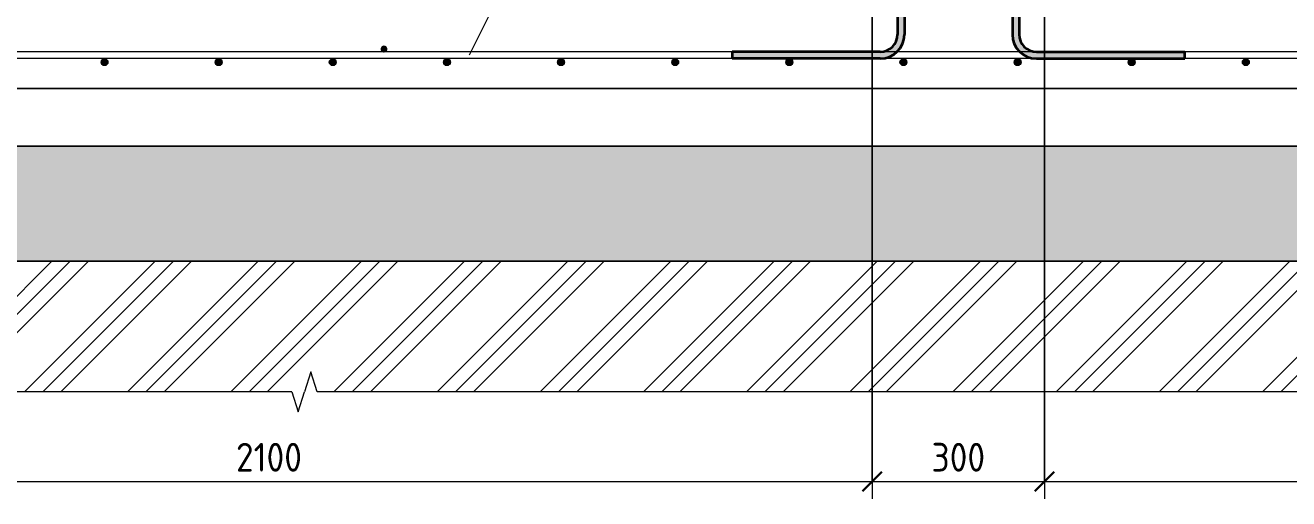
# Model space of a CAD drawing. Header units: millimetres. Extents: x 1059 to 21651, y -4238 to 7265.
# Drawn here: x 2896 to 5095, y -4023 to -3200 of the extents above; entities that cross this region are included whole.
import ezdxf

# ---------------------------------------------------------------- set-up
doc = ezdxf.new("R2010")
doc.units = ezdxf.units.MM
for name, color, linetype, lineweight in [('AA_Dim', 7, 'Continuous', 9), ('AA_Dim-20', 7, 'Continuous', 9), ('AA_Oformlenie', 7, 'Continuous', 9), ('AA_Vinoska', 7, 'Continuous', 9), ('AF_Perekritie_Опалубка', 253, 'Continuous', 20), ('KR_Armatura', 7, 'Continuous', 20), ('KR_Armatura_Tonkie', 7, 'Continuous', 20), ('KR_Fundament', 7, 'Continuous', 20)]:
    doc.layers.add(name, color=color, linetype=linetype, lineweight=lineweight)
doc.styles.add('ISOCPEUR_1', font='isocpeur.TTF', dxfattribs={"width": 0.9, "height": 50})
doc.dimstyles.new('00_Точн_3_знака__прозр__1', dxfattribs={"dimscale": 304.8, "dimtxt": 50.137748, "dimasz": 0.111549, "dimexe": 0.098425, "dimexo": 0.065617, "dimgap": 0.006562, "dimtad": 1, "dimdec": 3, "dimrnd": 0.001, "dimdsep": 46, "dimtxsty": 'ISOCPEUR_1', "dimblk1": 'OBLIQUE', "dimblk2": 'OBLIQUE', "dimsah": 1, "dimcen": 0.09, "dimdle": 0.098425, "dimazin": 0, "dimtfac": 1, "dimtdec": 4, "dimtix": 1, "dimtmove": 0, "dimatfit": 3, "dimfxl": 1, "dimtvp": 1, "dimtolj": 1, "dimtzin": 0, "dimlwd": 18, "dimlwe": 18, "dimarcsym": 2})

# ---------------------------------------------------------------- blocks, each defined once
blk = doc.blocks.new('261_Лягушка _НесАрм_РабПлоск_ - 10 А500-4009864-КР_РЗ_Арм_1')
at = {"layer": 'KR_Armatura_Tonkie'}
blk.add_hatch(color=256, dxfattribs=at).paths.add_polyline_path([(3520, -3246.2), (3523.5, -3244.7), (3525, -3241.2), (3523.5, -3237.7), (3520, -3236.2), (3516.5, -3237.7), (3515, -3241.2), (3516.5, -3244.7), (3519.5, -3246)])
at = {"layer": 'KR_Armatura'}
for start, end in [(90, 263.5556), (263.5556, 270), (276.4444, 90), (270, 276.4444)]:
    blk.add_arc((3520, -3241.2), 5, start, end, dxfattribs=at)
blk = doc.blocks.new('011_ЛинияОбрыва _ЭлУзла_Линия_ - Тип 1-4009715-КР_РЗ_Арм_1')
at = {"layer": 'AA_Oformlenie'}
for p, q in [((3359.4, -3837.5), (1803.9, -3837.5)), ((7081.9, -3837.5), (3403.9, -3837.5))]:
    blk.add_line(p, q, dxfattribs=at)
blk = doc.blocks.new('DIMBLOCK16-КР_РЗ_Арм_1')
at = {"layer": 'AA_Dim-20', "lineweight": 18}
for p, q in [((4370, -2790), (4370, -4023.3)), ((4370, -3993.3), (4370, -2790)), ((2270, -3030), (2270, -4023.3)), ((2270, -3993.3), (2270, -3030)), ((2270, -3993.3), (4370, -3993.3))]:
    blk.add_line(p, q, dxfattribs=at)
at = {"layer": 'AA_Dim-20', "lineweight": 30}
for p, q in [((2270, -3993.3), (2287, -3976.3)), ((4370, -3993.3), (4387, -3976.3)), ((2270, -3993.3), (2253, -4010.3)), ((4370, -3993.3), (4353, -4010.3))]:
    blk.add_line(p, q, dxfattribs=at)
at = {"layer": 'AA_Dim-20', "color": 0, "lineweight": 18, "insert": (3262.3, -3926.2), "char_height": 50, "width": 138.494, "attachment_point": 1, "line_spacing_factor": 1.135194, "style": 'ISOCPEUR_1'}
blk.add_mtext('2100', dxfattribs=at)
blk = doc.blocks.new('_Oblique')
at = {"color": 0, "linetype": 'ByBlock', "lineweight": -2}
blk.add_line((-0.5, -0.5), (0.5, 0.5), dxfattribs=at)
blk = doc.blocks.new('DIMBLOCK17-КР_РЗ_Арм_1')
at = {"layer": 'AA_Dim-20', "lineweight": 18}
for p, q in [((4370, -2790), (4370, -4023.3)), ((4370, -3993.3), (4370, -2790)), ((4670, -2995.2), (4670, -4023.3)), ((4670, -3993.3), (4670, -2995.2)), ((4370, -3993.3), (4670, -3993.3))]:
    blk.add_line(p, q, dxfattribs=at)
at = {"layer": 'AA_Dim-20', "lineweight": 30}
for p, q in [((4370, -3993.3), (4387, -3976.3)), ((4670, -3993.3), (4687, -3976.3)), ((4370, -3993.3), (4353, -4010.3)), ((4670, -3993.3), (4653, -4010.3))]:
    blk.add_line(p, q, dxfattribs=at)
at = {"layer": 'AA_Dim-20', "color": 0, "lineweight": 18, "insert": (4473.2, -3926.2), "char_height": 50, "width": 112.384, "attachment_point": 1, "line_spacing_factor": 1.135194, "style": 'ISOCPEUR_1'}
blk.add_mtext('300', dxfattribs=at)
blk = doc.blocks.new('DIMBLOCK18-КР_РЗ_Арм_1')
at = {"layer": 'AA_Dim-20', "lineweight": 18}
for p, q in [((4670, -2995.2), (4670, -4023.3)), ((4670, -3993.3), (4670, -2995.2)), ((6660, -3330), (6660, -4023.3)), ((6660, -3993.3), (6660, -3330)), ((4670, -3993.3), (6660, -3993.3))]:
    blk.add_line(p, q, dxfattribs=at)
at = {"layer": 'AA_Dim-20', "lineweight": 30}
for p, q in [((4670, -3993.3), (4687, -3976.3)), ((6660, -3993.3), (6677, -3976.3)), ((4670, -3993.3), (4653, -4010.3)), ((6660, -3993.3), (6643, -4010.3))]:
    blk.add_line(p, q, dxfattribs=at)
at = {"layer": 'AA_Dim-20', "color": 0, "lineweight": 18, "insert": (5607.3, -3926.2), "char_height": 50, "width": 138.494, "attachment_point": 1, "line_spacing_factor": 1.135194, "style": 'ISOCPEUR_1'}
blk.add_mtext('1990', dxfattribs=at)

msp = doc.modelspace()

# ---------------------------------------------------------------- hatches: boundary and pattern name
at = {"layer": 'KR_Armatura', "lineweight": 9}
h = msp.add_hatch(color=256, dxfattribs=at)
edge = h.paths.add_edge_path()
edge.add_arc((3033.4783, -3264), 6, 0, 360)
for points in [[(3030.4783, -3269.1962), (3036.4783, -3269.1962), (3039.4783, -3264), (3036.4783, -3258.8038), (3030.4783, -3258.8038), (3027.4783, -3264)], [(3229.1739, -3269.1962), (3235.1739, -3269.1962), (3238.1739, -3264), (3235.1739, -3258.8038), (3229.1739, -3258.8038), (3226.1739, -3264)], [(3427.8696, -3269.1962), (3433.8696, -3269.1962), (3436.8696, -3264), (3433.8696, -3258.8038), (3427.8696, -3258.8038), (3424.8696, -3264)], [(3626.5652, -3269.1962), (3632.5652, -3269.1962), (3635.5652, -3264), (3632.5652, -3258.8038), (3626.5652, -3258.8038), (3623.5652, -3264)], [(3825.2609, -3269.1962), (3831.2609, -3269.1962), (3834.2609, -3264), (3831.2609, -3258.8038), (3825.2609, -3258.8038), (3822.2609, -3264)], [(4023.9565, -3269.1962), (4029.9565, -3269.1962), (4032.9565, -3264), (4029.9565, -3258.8038), (4023.9565, -3258.8038), (4020.9565, -3264)], [(4222.6522, -3269.1962), (4228.6522, -3269.1962), (4231.6522, -3264), (4228.6522, -3258.8038), (4222.6522, -3258.8038), (4219.6522, -3264)], [(4421.3478, -3269.1962), (4427.3478, -3269.1962), (4430.3478, -3264), (4427.3478, -3258.8038), (4421.3478, -3258.8038), (4418.3478, -3264)], [(4620.0435, -3269.1962), (4626.0435, -3269.1962), (4629.0435, -3264), (4626.0435, -3258.8038), (4620.0435, -3258.8038), (4617.0435, -3264)], [(4818.7391, -3269.1962), (4824.7391, -3269.1962), (4827.7391, -3264), (4824.7391, -3258.8038), (4818.7391, -3258.8038), (4815.7391, -3264)], [(5017.4348, -3269.1962), (5023.4348, -3269.1962), (5026.4348, -3264), (5023.4348, -3258.8038), (5017.4348, -3258.8038), (5014.4348, -3264)]]:
    msp.add_hatch(color=256, dxfattribs=at).paths.add_polyline_path(points)
h = msp.add_hatch(color=256, dxfattribs=at)
edge = h.paths.add_edge_path()
edge.add_arc((3232.1739, -3264), 6, 0, 360)
h = msp.add_hatch(color=256, dxfattribs=at)
edge = h.paths.add_edge_path()
edge.add_arc((3430.8696, -3264), 6, 0, 360)
h = msp.add_hatch(color=256, dxfattribs=at)
edge = h.paths.add_edge_path()
edge.add_arc((3629.5652, -3264), 6, 0, 360)
h = msp.add_hatch(color=256, dxfattribs=at)
edge = h.paths.add_edge_path()
edge.add_arc((3828.2609, -3264), 6, 0, 360)
h = msp.add_hatch(color=256, dxfattribs=at)
edge = h.paths.add_edge_path()
edge.add_arc((4026.9565, -3264), 6, 0, 360)
h = msp.add_hatch(color=256, dxfattribs=at)
edge = h.paths.add_edge_path()
edge.add_arc((4225.6522, -3264), 6, 0, 360)
h = msp.add_hatch(color=256, dxfattribs=at)
edge = h.paths.add_edge_path()
edge.add_arc((4424.3478, -3264), 6, 0, 360)
h = msp.add_hatch(color=256, dxfattribs=at)
edge = h.paths.add_edge_path()
edge.add_arc((4623.0435, -3264), 6, 0, 360)
h = msp.add_hatch(color=256, dxfattribs=at)
edge = h.paths.add_edge_path()
edge.add_arc((4821.7391, -3264), 6, 0, 360)
h = msp.add_hatch(color=256, dxfattribs=at)
edge = h.paths.add_edge_path()
edge.add_arc((5020.4348, -3264), 6, 0, 360)
at = {"layer": 'KR_Armatura_Tonkie'}
h = msp.add_hatch(color=256, dxfattribs=at)
h.paths.add_polyline_path([(4426, -3216), (4426, -3028), (4414, -3028), (4414, -3216)])
h.paths.add_polyline_path([(4426, -3012), (4426, -2008), (4414, -2008), (4414, -3012)])
h = msp.add_hatch(color=256, dxfattribs=at)
h.paths.add_polyline_path([(4626, -3216), (4626, -3028), (4614, -3028), (4614, -3216)])
h.paths.add_polyline_path([(4626, -3012), (4626, -2008), (4614, -2008), (4614, -3012)])
for points in [[(4384, -3258), (4394.8704, -3256.5689), (4405, -3252.3731), (4413.6985, -3245.6985), (4420.3731, -3237), (4424.5689, -3226.8704), (4426, -3216), (4414, -3216), (4412.9778, -3223.7646), (4409.9808, -3231), (4405.2132, -3237.2132), (4399, -3241.9808), (4391.7646, -3244.9778), (4384, -3246)], [(4656, -3258), (4656, -3246), (4648.2354, -3244.9778), (4641, -3241.9808), (4634.7868, -3237.2132), (4630.0192, -3231), (4627.0222, -3223.7646), (4626, -3216), (4614, -3216), (4615.4311, -3226.8704), (4619.6269, -3237), (4626.3015, -3245.6985), (4635, -3252.3731), (4645.1296, -3256.5689)], [(4384, -3258), (4384, -3246), (4126, -3246), (4126, -3258)], [(4914, -3258), (4914, -3246), (4656, -3246), (4656, -3258)]]:
    msp.add_hatch(color=250, dxfattribs=at).paths.add_polyline_path(points)
at = {"layer": 'KR_Fundament', "lineweight": 9}
h = msp.add_hatch(dxfattribs=at)
h.set_pattern_fill('FP_1', color=256, style=0, pattern_type=2)
h.set_pattern_definition([(45, (3050.82, -300), (-89.8026, 89.8026), []), (45, (3082.57, -300), (0, 179.605), []), (45, (3019.07, -300), (0, 179.605), [])])
h.paths.add_polyline_path([(3403.9018, -3837.4573), (6967.1671, -3837.4573), (6967.1671, -3210), (6660, -3210), (6660, -3610), (1803.9007, -3610), (1803.9007, -3837.4573), (3359.3783, -3837.4573), (3359.3783, -3821.7562), (3381.9018, -3821.7562), (3381.9018, -3837.4573), (3392.9018, -3802.8163)])
h = msp.add_hatch(dxfattribs=at)
h.set_pattern_fill('FP_5', color=256, style=0, pattern_type=2)
h.set_pattern_definition([(0, (3050.816, -300), (162.56, 40.64), [6.706, -115.214, 6.706, -115.214, -650.24]), (0, (3050.816, -300), (162.56, 40.64), [-243.84, 6.706, -237.134, 6.706, -115.214, -284.48]), (0, (3050.816, -300), (162.56, 40.64), [-609.6, 6.706, -74.574, 6.706, -196.494]), (120, (3111.776, -279.68), (-116.47527, 120.4611), [6.706, -115.214, 6.706, -115.214, -650.24]), (120, (3111.776, -279.68), (-116.47527, 120.4611), [-243.84, 6.706, -237.134, 6.706, -115.214, -284.48]), (120, (3111.776, -279.68), (-116.47527, 120.4611), [-609.6, 6.706, -74.574, 6.706, -196.494]), (240, (3132.096, -198.4), (-46.08473, -161.1011), [6.706, -115.214, 6.706, -115.214, -650.24]), (240, (3132.096, -198.4), (-46.08473, -161.1011), [-243.84, 6.706, -237.134, 6.706, -115.214, -284.48]), (240, (3132.096, -198.4), (-46.08473, -161.1011), [-609.6, 6.706, -74.574, 6.706, -196.494])])
h.paths.add_polyline_path([(1803.9007, -3610), (6660, -3610), (6660, -3410), (1803.9007, -3410), (1803.9007, -3526.1454)])

# ---------------------------------------------------------------- linework, layer by layer
at = {"layer": 'AA_Vinoska'}
for p, q in [((3668.9479, -3251.5326), (3848.9072, -2888.7606)), ((3392.9018, -3802.8163), (3381.9018, -3837.4573)), ((3403.9018, -3837.4573), (3392.9018, -3802.8163)), ((3359.3783, -3837.4573), (3370.64, -3872.1174)), ((3370.64, -3872.1174), (3381.9018, -3837.4573))]:
    msp.add_line(p, q, dxfattribs=at)
at = {"layer": 'AF_Perekritie_Опалубка'}
for p, q in [((6660, -3310), (1870, -3310)), ((1870, -3410), (6660, -3410))]:
    msp.add_line(p, q, dxfattribs=at)
at = {"layer": 'KR_Armatura', "lineweight": 9}
for p, q in [((3030.4783, -3258.8038), (3027.4783, -3264)), ((3027.4783, -3264), (3030.4783, -3269.1962)), ((3036.4783, -3258.8038), (3030.4783, -3258.8038)), ((3030.4783, -3269.1962), (3036.4783, -3269.1962)), ((3039.4783, -3264), (3036.4783, -3258.8038)), ((3036.4783, -3269.1962), (3039.4783, -3264)), ((3229.1739, -3258.8038), (3226.1739, -3264)), ((3226.1739, -3264), (3229.1739, -3269.1962)), ((3235.1739, -3258.8038), (3229.1739, -3258.8038)), ((3229.1739, -3269.1962), (3235.1739, -3269.1962)), ((3238.1739, -3264), (3235.1739, -3258.8038)), ((3235.1739, -3269.1962), (3238.1739, -3264)), ((3427.8696, -3258.8038), (3424.8696, -3264)), ((3424.8696, -3264), (3427.8696, -3269.1962)), ((3433.8696, -3258.8038), (3427.8696, -3258.8038)), ((3427.8696, -3269.1962), (3433.8696, -3269.1962)), ((3436.8696, -3264), (3433.8696, -3258.8038)), ((3433.8696, -3269.1962), (3436.8696, -3264)), ((3626.5652, -3258.8038), (3623.5652, -3264)), ((3623.5652, -3264), (3626.5652, -3269.1962)), ((3632.5652, -3258.8038), (3626.5652, -3258.8038)), ((3626.5652, -3269.1962), (3632.5652, -3269.1962)), ((3635.5652, -3264), (3632.5652, -3258.8038)), ((3632.5652, -3269.1962), (3635.5652, -3264)), ((3825.2609, -3258.8038), (3822.2609, -3264)), ((3822.2609, -3264), (3825.2609, -3269.1962)), ((3831.2609, -3258.8038), (3825.2609, -3258.8038)), ((3825.2609, -3269.1962), (3831.2609, -3269.1962)), ((3834.2609, -3264), (3831.2609, -3258.8038)), ((3831.2609, -3269.1962), (3834.2609, -3264)), ((4023.9565, -3258.8038), (4020.9565, -3264)), ((4020.9565, -3264), (4023.9565, -3269.1962)), ((4029.9565, -3258.8038), (4023.9565, -3258.8038)), ((4023.9565, -3269.1962), (4029.9565, -3269.1962)), ((4032.9565, -3264), (4029.9565, -3258.8038)), ((4029.9565, -3269.1962), (4032.9565, -3264)), ((4222.6522, -3258.8038), (4219.6522, -3264)), ((4219.6522, -3264), (4222.6522, -3269.1962)), ((4228.6522, -3258.8038), (4222.6522, -3258.8038)), ((4222.6522, -3269.1962), (4228.6522, -3269.1962)), ((4231.6522, -3264), (4228.6522, -3258.8038)), ((4228.6522, -3269.1962), (4231.6522, -3264)), ((4421.3478, -3258.8038), (4418.3478, -3264)), ((4418.3478, -3264), (4421.3478, -3269.1962)), ((4427.3478, -3258.8038), (4421.3478, -3258.8038)), ((4421.3478, -3269.1962), (4427.3478, -3269.1962)), ((4430.3478, -3264), (4427.3478, -3258.8038)), ((4427.3478, -3269.1962), (4430.3478, -3264)), ((4620.0435, -3258.8038), (4617.0435, -3264)), ((4617.0435, -3264), (4620.0435, -3269.1962)), ((4626.0435, -3258.8038), (4620.0435, -3258.8038)), ((4620.0435, -3269.1962), (4626.0435, -3269.1962)), ((4629.0435, -3264), (4626.0435, -3258.8038)), ((4626.0435, -3269.1962), (4629.0435, -3264)), ((4818.7391, -3258.8038), (4815.7391, -3264)), ((4815.7391, -3264), (4818.7391, -3269.1962)), ((4824.7391, -3258.8038), (4818.7391, -3258.8038)), ((4818.7391, -3269.1962), (4824.7391, -3269.1962)), ((4827.7391, -3264), (4824.7391, -3258.8038)), ((4824.7391, -3269.1962), (4827.7391, -3264)), ((5017.4348, -3258.8038), (5014.4348, -3264)), ((5014.4348, -3264), (5017.4348, -3269.1962)), ((5023.4348, -3258.8038), (5017.4348, -3258.8038)), ((5017.4348, -3269.1962), (5023.4348, -3269.1962)), ((5026.4348, -3264), (5023.4348, -3258.8038)), ((5023.4348, -3269.1962), (5026.4348, -3264))]:
    msp.add_line(p, q, dxfattribs=at)
for centre in [(3033.4783, -3264), (3232.1739, -3264), (3430.8696, -3264), (3629.5652, -3264), (3828.2609, -3264), (4026.9565, -3264), (4225.6522, -3264), (4424.3478, -3264), (4623.0435, -3264), (4821.7391, -3264), (5020.4348, -3264)]:
    msp.add_circle(centre, 6, dxfattribs=at)
at = {"layer": 'KR_Armatura_Tonkie', "lineweight": 35}
for p, q in [((4414, -3028), (4414, -3216)), ((4426, -3028), (4426, -3216)), ((4614, -3028), (4614, -3216)), ((4626, -3028), (4626, -3216)), ((4384, -3246), (4126, -3246)), ((4126, -3246), (4126, -3258)), ((4656, -3246), (4914, -3246)), ((4914, -3258), (4914, -3246)), ((4384, -3258), (4126, -3258)), ((4656, -3258), (4914, -3258))]:
    msp.add_line(p, q, dxfattribs=at)
at = {"layer": 'KR_Armatura_Tonkie'}
for p, q in [((6640, -3246), (2010, -3246)), ((6640, -3258), (2010, -3258))]:
    msp.add_line(p, q, dxfattribs=at)
at = {"layer": 'KR_Armatura_Tonkie', "lineweight": 35}
for centre, radius, start, end in [((4384, -3216), 30, 270, 360), ((4384, -3216), 42, 270, 360), ((4656, -3216), 42, 180, 270), ((4656, -3216), 30, 180, 270)]:
    msp.add_arc(centre, radius, start, end, dxfattribs=at)
at = {"layer": 'KR_Fundament'}
for p, q in [((1970, -3310), (6660, -3310)), ((6660, -3410), (1870, -3410)), ((6660, -3610), (1803.9007, -3610)), ((1803.9007, -3610), (6660, -3610))]:
    msp.add_line(p, q, dxfattribs=at)

# ---------------------------------------------------------------- block references
at = {"layer": 'AA_Oformlenie'}
msp.add_blockref('011_ЛинияОбрыва _ЭлУзла_Линия_ - Тип 1-4009715-КР_РЗ_Арм_1', (0, 0), dxfattribs=at)
at = {"layer": 'KR_Armatura'}
msp.add_blockref('261_Лягушка _НесАрм_РабПлоск_ - 10 А500-4009864-КР_РЗ_Арм_1', (0, 0), dxfattribs=at)

# ---------------------------------------------------------------- dimensions: what is measured, and where the dimension line sits
at = {"layer": 'AA_Dim', "lineweight": 18}
for base, p1, p2, override, picture, middle in [((4370, -3993.2902), (2270, -3010), (4370, -2770), {"dimpost": '<>', "dimfxl": 2113.669794}, 'DIMBLOCK16-КР_РЗ_Арм_1', (3320, -3966.2902)), ((4670, -3993.2902), (4370, -2770), (4670, -2975.1914), {"dimpost": '<>', "dimfxl": 363.460481}, 'DIMBLOCK17-КР_РЗ_Арм_1', (4520, -3966.2902)), ((6660, -3993.2902), (4670, -2975.1914), (6660, -3310), {"dimpost": '<>', "dimfxl": 2017.968479}, 'DIMBLOCK18-КР_РЗ_Арм_1', (5665, -3966.2902))]:
    dim = msp.add_linear_dim(base=base, p1=p1, p2=p2, dimstyle='00_Точн_3_знака__прозр__1', override=override, dxfattribs=at)
    dim.commit()
    dim.dimension.update_dxf_attribs({"geometry": picture, "text_midpoint": middle})

doc.saveas('drawing.dxf')
